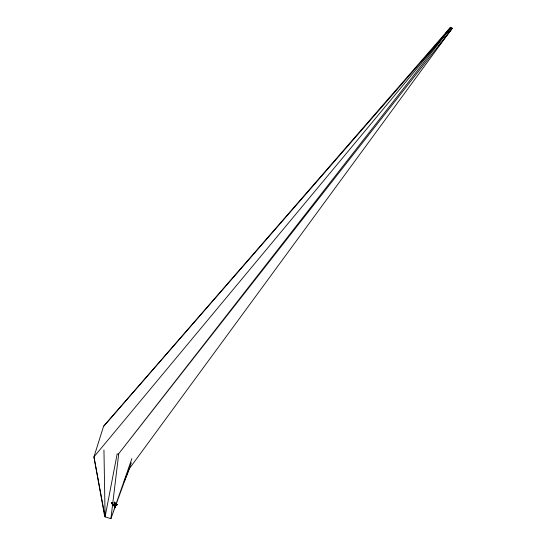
<?xml version="1.0" encoding="UTF-8"?>
<svg xmlns="http://www.w3.org/2000/svg" width="546" height="546" viewBox="0 0 546 546"><rect width="100%" height="100%" fill="white"/><g stroke="black" fill="none" stroke-linecap="round" stroke-linejoin="round"><path stroke-width="0.82" d="M114.728 502.586L114.735 502.211L113.991 502.402M118.707 453.951L110.893 518.7L105.091 516.83L104.341 514.509L93.946 456.893L103.549 426.351L450.505 27.3L451.958 27.771L452.054 28.549L129.545 468.379L124.14 481.756M104.341 514.509L104.579 512.837M445.666 33.251L450.505 27.3L450.607 28.078L93.946 456.893L105.091 516.83L117.206 453.692M115.179 507.37L115.069 505.93L115.418 507.145L114.694 507.705L115.418 507.145L115.383 506.408M115.909 505.671L116.81 505.07C117.704 504.135 115.424 503.453 116.366 504.777L115.834 505.166M131.313 462.755L110.893 518.7L131.873 458.654M115.343 507.104L115.267 506.046L115.056 507.234L115.602 506.381M115.213 507.261L115.459 506.627L115.056 507.234M114.735 502.211L114.1 503.378L115.165 503.48L114.735 502.211L115.165 503.48L114.537 504.531M113.95 504.354L113.411 505.842L114.448 505.958L114.988 505.248L114.489 504.374L113.445 504.251L112.906 505.009L114.988 505.248M111.377 502.484L111.596 503.862L112.346 503.18L112.237 502.484L111.302 502.586L112.346 503.18M438.588 46.164L441.175 42.779M443.25 40.07L452.054 28.549L450.607 28.078L103.549 426.351M450.607 28.078L118.038 454.565L452.054 28.549M116.81 505.07L117.028 504.34L115.145 504.6M116.366 504.777L117.028 504.34M113.991 504.852L114.448 505.958M116.817 504.204L117.035 504.784M103.952 450.027L105.091 516.83"/></g></svg>
